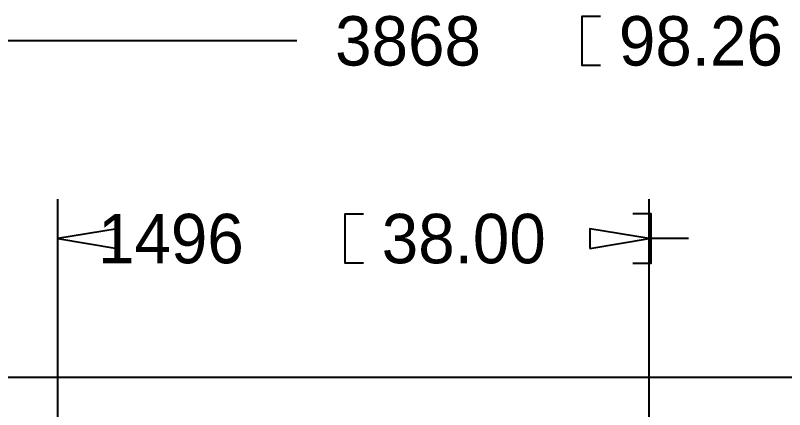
# Model space of a CAD drawing. Extents: x -173 to 447, y -249 to 197.
# Drawn here: x -21.73 to 27.71, y 24.02 to 49.34 of the extents above; entities that cross this region are included whole.
import ezdxf

# ---------------------------------------------------------------- set-up
doc = ezdxf.new("R2010")
doc.units = 0
doc.layers.add('BG_DIMENSION', color=2, linetype='CONTINUOUS')
doc.layers.add('BG_OUTLINE', color=7, linetype='CONTINUOUS')

msp = doc.modelspace()

# ---------------------------------------------------------------- linework, layer by layer
at = {"layer": 'BG_DIMENSION'}
for points in [[(15.874238, 46.119542), (14.693138, 46.119542), (14.693138, 49.294542), (15.874238, 49.294542)], [(-3.639312, 47.707042), (-29.127958, 47.707042)], [(-18.999962, 18.518886), (-18.999962, 37.547042)], [(18.999962, 18.518886), (18.999962, 37.547042)], [(0.634238, 33.419542), (-0.546862, 33.419542), (-0.546862, 36.594542), (0.634238, 36.594542)], [(17.957038, 33.419542), (19.138138, 33.419542), (19.138138, 36.594542), (17.957038, 36.594542)], [(-15.189962, 35.642042), (-18.999962, 35.007042), (-15.189962, 34.372042), (-15.189962, 35.642042)], [(15.189962, 34.372042), (18.999962, 35.007042), (15.189962, 35.642042), (15.189962, 34.372042)], [(-18.879312, 35.007042), (-18.999962, 35.007042)], [(21.519388, 35.007042), (18.999962, 35.007042)], [(-18.999962, 5.340096), (-18.999962, 30.642814)], [(18.999962, 0), (18.999962, 30.642814)]]:
    msp.add_lwpolyline(points, dxfattribs=at)
at = {"layer": 'BG_OUTLINE'}
msp.add_lwpolyline([(-29.127958, 24.106886, -0.414214), (-27.127962, 26.106882), (67.127882, 26.106882, -0.414214), (69.127878, 24.106886), (69.127878, -64.052958, -0.414214), (67.127882, -66.052954), (-27.127962, -66.052954, -0.414214), (-29.127958, -64.052958), (-29.127958, -48.844962)], format="xyb", close=True, dxfattribs=at)

# ---------------------------------------------------------------- texts
at = {"layer": 'BG_DIMENSION', "width": 0.992}
for s, p in [('3868', (-1.181862, 46.119542)), ('98.26', (17.055338, 46.119542)), ('1496', (-16.421862, 33.419542)), ('38.00', (1.815338, 33.419542))]:
    msp.add_text(s, height=3.175, dxfattribs=at).set_placement(p)

doc.saveas('drawing.dxf')
